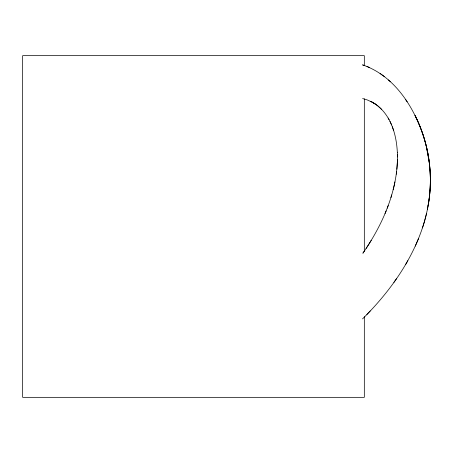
<?xml version="1.0" encoding="UTF-8"?>
<svg xmlns="http://www.w3.org/2000/svg" width="453" height="453" viewBox="0 0 453 453"><rect width="100%" height="100%" fill="white"/><g stroke="black" fill="none" stroke-linecap="round" stroke-linejoin="round"><path stroke-width="0.68" d="M397.332 152.248L397.372 161.795L396.851 169.201M397.44 159.36L397.372 161.783A120.719 120.719 0 0 1 396.851 169.207C393.68 199.722 380.146 228.233 362.876 253.233L364.348 251.092M396.245 174.241L396.573 171.715M362.542 318.901C401.064 280.866 432.938 229.824 430.214 173.805A139.518 139.518 0 0 0 429.359 163.34L426.347 146.421A140.424 140.424 0 0 0 423.629 136.659C413.759 106.398 394.025 75.555 362.53 64.87L364.778 65.617M427.343 209.665L428.64 202.417A144.988 144.988 0 0 0 427.128 149.739M390.916 197.599L391.72 194.96M387.202 208.216L388.204 205.549M385.033 213.556L386.143 210.883M418.436 238.839L415.276 246.132M405.741 264.32L407.83 260.69M393.895 282.389L396.449 278.788M366.868 314.49L370.231 310.951M362.61 98.522L367.185 99.915L371.964 102.067A37.944 37.944 0 0 1 376.369 104.819A39.779 39.779 0 0 1 380.378 108.148C392.151 119.518 396.511 136.364 397.332 152.242M367.021 66.461L369.24 67.401M370.412 101.285L371.964 102.067A37.871 37.871 0 0 1 376.369 104.819M380.095 73.465L384.314 76.54M388.436 79.954L390.452 81.789M381.624 109.383L377.745 105.86A38.228 38.228 0 0 0 371.964 102.067M405.469 99.32L407.179 101.84M388.164 118.057L389.093 119.7M389.971 121.393L391.59 124.943M392.326 126.783L393.657 130.634M426.347 146.421L427.1 149.745A148.216 148.216 0 0 1 428.906 159.892M397.417 154.592L397.457 156.965M364.325 65.566L364.325 55.662L22.65 55.662L22.65 397.338L364.325 397.338L364.325 316.692M364.325 98.816L364.325 251.613M394.942 181.913A146.687 146.687 0 0 1 393.164 189.716M371.228 240.373A245.662 245.662 0 0 1 366.137 248.414M426.556 213.301A161.523 161.523 0 0 1 422.473 227.893M427.139 149.733A145.158 145.158 0 0 1 428.023 206.036M427.1 149.745A145.147 145.147 0 0 0 419.07 124.218A141.387 141.387 0 0 0 415.01 115.396A141.268 141.268 0 0 1 419.07 124.218A144.32 144.32 0 0 1 423.629 136.659A144.892 144.892 0 0 1 427.1 149.745"/></g></svg>
